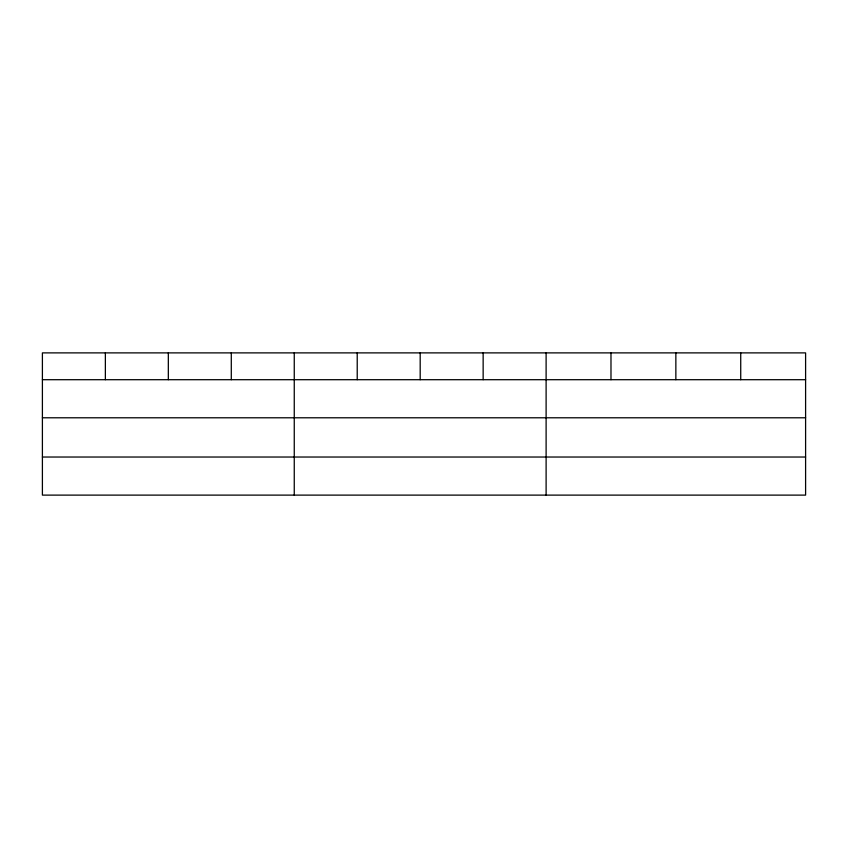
<?xml version="1.0" encoding="UTF-8"?>
<svg xmlns="http://www.w3.org/2000/svg" width="848" height="848" viewBox="0 0 848 848"><rect width="100%" height="100%" fill="white"/><g stroke="black" fill="none" stroke-linecap="round" stroke-linejoin="round"><path stroke-width="1.27" d="M805.6 417.788L805.6 352.885L42.4 352.885L42.4 495.115L805.6 495.115L805.6 417.788L42.4 417.788M42.4 379.703L805.6 379.703M42.4 457.03L805.6 457.03M740.728 352.885L740.728 379.703M675.856 352.885L675.856 379.703M610.984 352.885L610.984 379.703M546.112 352.885L546.112 495.115M483.148 352.885L483.148 379.703M420.184 352.885L420.184 379.703M357.22 352.885L357.22 379.703M294.256 352.885L294.256 495.115M231.292 352.885L231.292 379.703M168.328 352.885L168.328 379.703M105.364 352.885L105.364 379.703"/></g></svg>
